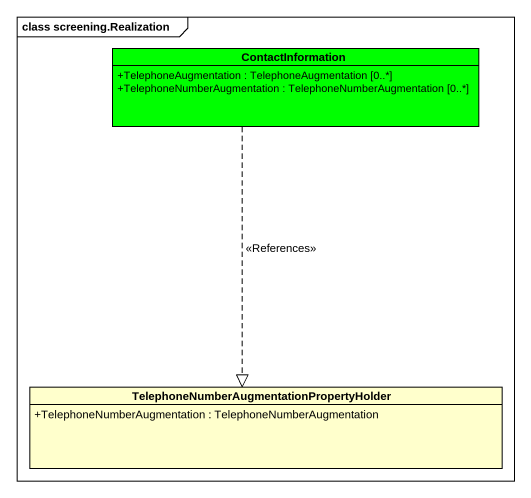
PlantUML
@startuml
mainframe class screening.Realization
hide circle
hide empty members
skinparam classAttributeIconSize 0
class ContactInformation #00FF00 {
  +TelephoneAugmentation : TelephoneAugmentation [0..*]
  +TelephoneNumberAugmentation : TelephoneNumberAugmentation [0..*]
}
class "TelephoneNumberAugmentationPropertyHolder" as TelephoneNumberAugmentationP {
  +TelephoneNumberAugmentation : TelephoneNumberAugmentation
}
ContactInformation ..|> TelephoneNumberAugmentationP : <<References>>
@enduml
